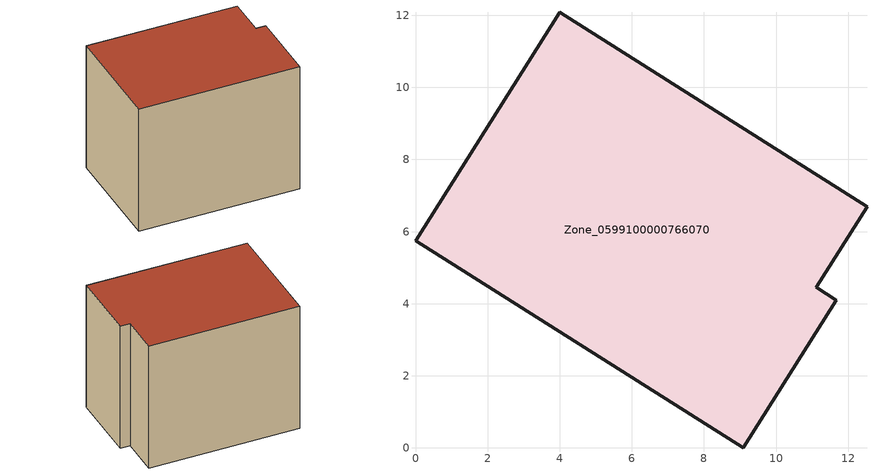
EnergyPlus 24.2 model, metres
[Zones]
Zone_0599100000766070
 floor ground (C_G): 0,5.75 4,12.09 12.52,6.69 11.11,4.46 11.67,4.1 9.09,0 z1.56
 wall outside (C_F): 9.09,0 11.67,4.1 11.11,4.46 12.52,6.69 4,12.09 0,5.75 9.09,0 z1.56:10.5
 roof outside (C_R): 4,12.09 0,5.75 9.09,0 11.67,4.1 11.11,4.46 12.52,6.69 z10.5
[BUILDING]
Pand.0599100000766070: North Axis=0; Terrain=City; Loads Convergence Tolerance Value=0.04; Temperature Convergence Tolerance Value=0.4; Solar Distribution=FullExterior; Maximum Number of Warmup Days=25; Minimum Number of Warmup Days=1
[Site:Location]
Rotterdam.The.Hague.AP_ZH_NLD Design_Conditions: Latitude=51.96; Longitude=4.45; Time Zone=1; Elevation=-4.5
[SITE:GROUNDTEMPERATURE:BUILDINGSURFACE]
18, 18, 18, 18, 18, 18, 18, 18, 18, 18, 18, 18
[MATERIAL] Thermal Absorptance=0.9; Solar Absorptance=0.7; Visible Absorptance=0.7
Name | Roughness | Thickness | Conductivity | Density | Specific Heat
G.TI.2006-2014 | MediumSmooth | 0.15 | 0.06 | 540 | 1210
F.TI.2006-2014 | Rough | 0.3 | 0.12 | 1920 | 840
R.TI.2006-2014 | MediumRough | 0.2 | 0.08 | 1500 | 1000
[CONSTRUCTION]
C_G: G.TI.2006-2014
C_F: F.TI.2006-2014
C_R: R.TI.2006-2014
[ZONE]
Zone_0599100000766070: Type=1; Multiplier=1; Ceiling Height=Autocalculate; Volume=Autocalculate; Floor Area=autocalculate; Part of Total Floor Area=Yes
[ZONEINFILTRATION:DESIGNFLOWRATE]
Infil_Zone_0599100000766070: Zone or ZoneList or Space or SpaceList=Zone_0599100000766070; Schedule=AlwaysOn; Design Flow Rate Calculation Method=Flow/Area; Flow Rate per Floor Area=0.0015; Constant Term Coefficient=1; Temperature Term Coefficient=0; Velocity Term Coefficient=0; Velocity Squared Term Coefficient=0
[HVACTEMPLATE:ZONE:IDEALLOADSAIRSYSTEM]
Zone_0599100000766070: Maximum Heating Supply Air Temperature=50; Minimum Cooling Supply Air Temperature=13; Maximum Heating Supply Air Humidity Ratio=0.0156; Minimum Cooling Supply Air Humidity Ratio=0.0077; Heating Limit=NoLimit; Cooling Limit=NoLimit; Dehumidification Control Type=ConstantSensibleHeatRatio; Cooling Sensible Heat Ratio=0.7; Dehumidification Setpoint=60; Humidification Control Type=None; Humidification Setpoint=30; Outdoor Air Method=None; Outdoor Air Flow Rate per Person=0.00944; Outdoor Air Flow Rate per Zone Floor Area=0; Outdoor Air Flow Rate per Zone=0; Demand Controlled Ventilation Type=None; Outdoor Air Economizer Type=NoEconomizer; Heat Recovery Type=None; Sensible Heat Recovery Effectiveness=0.7; Latent Heat Recovery Effectiveness=0.65
[ZONECONTROL:THERMOSTAT]
ThermostatControl_Zone_0599100000766070: Zone or ZoneList=Zone_0599100000766070; Control Type Schedule=DualSetpointControlType; Control 1=Thermostat_Zone_0599100000766070; Temperature Difference Between Cutout And Setpoint=0
[THERMOSTATSETPOINT:DUALSETPOINT]
Thermostat_Zone_0599100000766070: Heating Setpoint Temperature Schedule=HeatingSetpoint_Zone_0599100000766070; Cooling Setpoint Temperature Schedule=CoolingSetpoint_Zone_0599100000766070
[SCHEDULE:COMPACT]
HeatingSetpoint_Zone_0599100000766070: Through: 12/31, For: AllDays, Until: 24:00, 21
CoolingSetpoint_Zone_0599100000766070: Through: 12/31, For: AllDays, Until: 24:00, 24
DualSetpointControlType: Through: 12/31, For: AllDays, Until: 24:00, 4
AlwaysOn: Through: 12/31, For: AllDays, Until: 24:00, 1
